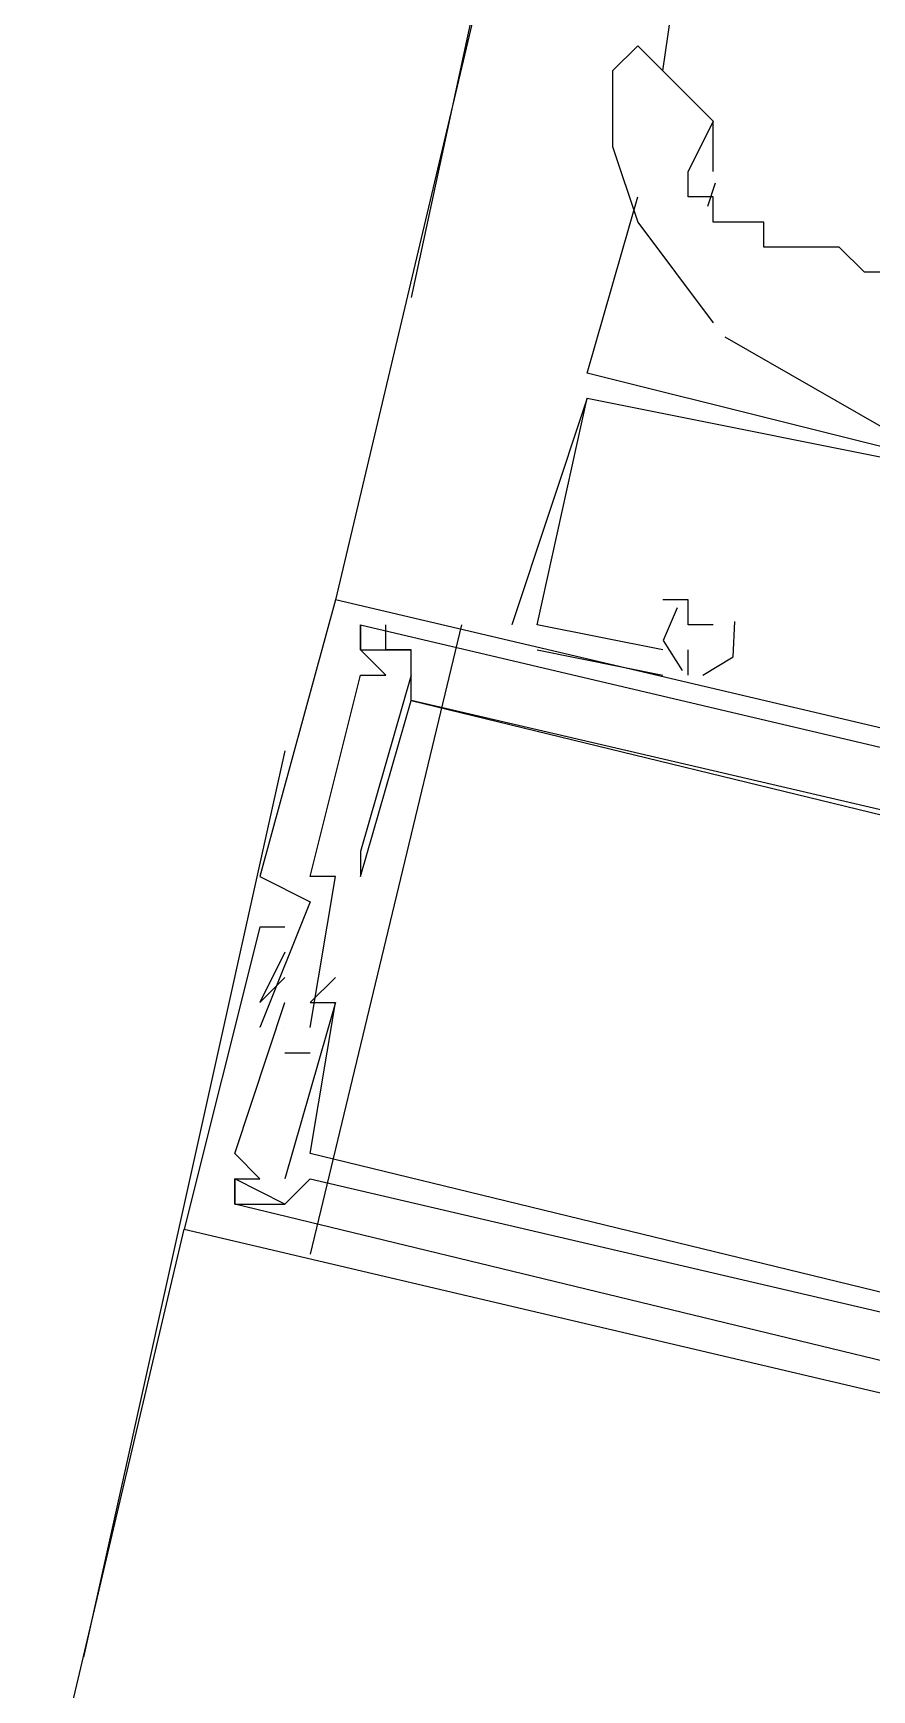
# Model space of a CAD drawing. Header units: feet. Extents: x -84 to 198, y -22 to 181.
# Drawn here: x 105.92 to 106.364, y 30.507 to 31.384 of the extents above; entities that cross this region are included whole.
import ezdxf

# ---------------------------------------------------------------- set-up
doc = ezdxf.new("R2010")
doc.units = ezdxf.units.FT
doc.layers.add('A-LINEA', color=7, linetype='CONTINUOUS')

msp = doc.modelspace()

# ---------------------------------------------------------------- linework, layer by layer
at = {"layer": 'A-LINEA'}
for p, q in [((108.24, 40.2044), (106.08, 31.0844)), ((106.2267, 31.7378), (106.12, 31.2444)), ((106.2533, 31.3644), (106.2667, 31.4578)), ((106.28, 31.3378), (106.2667, 31.3111)), ((106.28, 31.3111), (106.28, 31.3378)), ((106.281, 31.305), (106.2769, 31.2927)), ((106.2133, 31.2044), (106.24, 31.2978)), ((106.24, 31.2844), (106.24, 31.2844)), ((106.2861, 31.2237), (106.3796, 31.17)), ((106.2133, 31.2044), (106.2133, 31.2044)), ((106.2133, 31.2044), (106.2133, 31.2044)), ((106.2133, 31.2044), (106.2133, 31.2044)), ((106.2133, 31.2044), (106.2133, 31.2044)), ((106.2133, 31.2044), (106.2133, 31.2044)), ((106.2133, 31.2044), (106.2133, 31.2044)), ((106.2133, 31.1911), (106.1733, 31.0711)), ((106.2133, 31.1911), (106.1733, 31.0711)), ((106.2133, 31.1911), (106.1733, 31.0711)), ((106.2133, 31.1911), (106.2133, 31.1911)), ((106.2133, 31.1911), (106.2133, 31.1911)), ((106.2133, 31.1911), (106.2133, 31.1911)), ((106.2133, 31.1911), (106.2133, 31.1911)), ((106.2133, 31.1911), (106.2133, 31.1911)), ((106.2133, 31.1911), (106.2133, 31.1911)), ((106.08, 31.0844), (106.08, 31.0844)), ((106.08, 31.0844), (106.08, 31.0844)), ((106.08, 31.0844), (106.08, 31.0844)), ((106.2533, 31.0844), (106.2533, 31.0844)), ((106.2533, 31.0844), (106.2533, 31.0844)), ((106.2533, 31.0844), (106.2533, 31.0844)), ((106.2667, 31.0844), (106.2667, 31.0844)), ((106.2667, 31.0844), (106.2667, 31.0844)), ((106.2667, 31.0844), (106.2667, 31.0844)), ((106.1467, 31.0711), (106.0667, 30.7378)), ((106.0933, 31.0711), (106.0933, 31.0711)), ((106.0933, 31.0711), (106.0933, 31.0711)), ((106.0933, 31.0711), (106.0933, 31.0711)), ((106.0933, 31.0711), (106.0933, 31.0711)), ((106.0933, 31.0711), (106.0933, 31.0711)), ((106.0933, 31.0711), (106.0933, 31.0711)), ((106.1067, 31.0711), (106.1067, 31.0711)), ((106.1067, 31.0711), (106.1067, 31.0711)), ((106.1067, 31.0711), (106.1067, 31.0711)), ((106.1733, 31.0711), (106.1733, 31.0711)), ((106.1733, 31.0711), (106.1733, 31.0711)), ((106.1733, 31.0711), (106.1733, 31.0711)), ((106.1867, 31.0711), (106.1867, 31.0711)), ((106.1867, 31.0711), (106.1867, 31.0711)), ((106.1867, 31.0711), (106.1867, 31.0711)), ((106.1867, 31.0711), (106.1867, 31.0711)), ((106.1867, 31.0711), (106.1867, 31.0711)), ((106.1867, 31.0711), (106.1867, 31.0711)), ((106.2667, 31.0711), (106.2667, 31.0711)), ((106.2667, 31.0711), (106.2667, 31.0711)), ((106.2667, 31.0711), (106.2667, 31.0711)), ((106.28, 31.0711), (106.28, 31.0711)), ((106.28, 31.0711), (106.28, 31.0711)), ((106.28, 31.0711), (106.28, 31.0711)), ((106.0933, 31.0578), (106.0933, 31.0578)), ((106.0933, 31.0578), (106.0933, 31.0578)), ((106.0933, 31.0578), (106.0933, 31.0578)), ((106.0933, 31.0578), (106.0933, 31.0578)), ((106.0933, 31.0578), (106.0933, 31.0578)), ((106.0933, 31.0578), (106.0933, 31.0578)), ((106.1067, 31.0578), (106.1067, 31.0578)), ((106.1067, 31.0578), (106.1067, 31.0578)), ((106.1067, 31.0578), (106.1067, 31.0578)), ((106.12, 31.0578), (106.12, 31.0578)), ((106.12, 31.0578), (106.12, 31.0578)), ((106.12, 31.0578), (106.12, 31.0578)), ((106.12, 31.0578), (106.12, 31.0578)), ((106.12, 31.0578), (106.12, 31.0578)), ((106.12, 31.0578), (106.12, 31.0578)), ((106.1867, 31.0578), (106.2533, 31.0444)), ((106.1867, 31.0578), (106.1867, 31.0578)), ((106.1867, 31.0578), (106.2533, 31.0444)), ((106.1867, 31.0578), (106.1867, 31.0578)), ((106.1867, 31.0578), (106.2533, 31.0444)), ((106.1867, 31.0578), (106.1867, 31.0578)), ((106.2533, 31.0578), (106.2533, 31.0578)), ((106.2533, 31.0578), (106.2533, 31.0578)), ((106.2533, 31.0578), (106.2533, 31.0578)), ((106.2667, 31.0444), (106.2667, 31.0578)), ((106.2667, 31.0578), (106.2667, 31.0578)), ((106.2667, 31.0444), (106.2667, 31.0578)), ((106.2667, 31.0578), (106.2667, 31.0578)), ((106.2667, 31.0444), (106.2667, 31.0578)), ((106.2667, 31.0578), (106.2667, 31.0578)), ((106.0933, 31.0444), (106.0933, 31.0444)), ((106.0933, 31.0444), (106.0933, 31.0444)), ((106.0933, 31.0444), (106.0933, 31.0444)), ((106.1067, 31.0444), (106.1067, 31.0444)), ((106.1067, 31.0444), (106.1067, 31.0444)), ((106.1067, 31.0444), (106.1067, 31.0444)), ((106.12, 31.0444), (106.12, 31.0444)), ((106.12, 31.0444), (106.12, 31.0444)), ((106.12, 31.0444), (106.12, 31.0444)), ((106.2533, 31.0444), (106.2533, 31.0444)), ((106.2533, 31.0444), (106.2533, 31.0444)), ((106.2533, 31.0444), (106.2533, 31.0444)), ((106.2667, 31.0444), (106.2667, 31.0444)), ((106.2667, 31.0444), (106.2667, 31.0444)), ((106.2667, 31.0444), (106.2667, 31.0444)), ((106.12, 31.0311), (106.12, 31.0311)), ((106.12, 31.0311), (106.12, 31.0311)), ((106.12, 31.0311), (106.12, 31.0311)), ((106.12, 31.0311), (106.12, 31.0311)), ((106.12, 31.0311), (106.12, 31.0311)), ((106.12, 31.0311), (106.12, 31.0311)), ((106.0533, 31.0044), (105.9467, 30.5244)), ((106.0933, 30.9511), (106.0933, 30.9511)), ((106.0933, 30.9511), (106.0933, 30.9511)), ((106.0933, 30.9511), (106.0933, 30.9511)), ((106.04, 30.9378), (106.04, 30.9378)), ((106.04, 30.9378), (106.04, 30.9378)), ((106.04, 30.9378), (106.04, 30.9378)), ((106.0667, 30.9378), (106.0667, 30.9378)), ((106.0667, 30.9378), (106.0667, 30.9378)), ((106.0667, 30.9378), (106.0667, 30.9378)), ((106.08, 30.9378), (106.08, 30.9378)), ((106.08, 30.9378), (106.08, 30.9378)), ((106.08, 30.9378), (106.08, 30.9378)), ((106.0933, 30.9378), (106.0933, 30.9378)), ((106.0933, 30.9378), (106.0933, 30.9378)), ((106.0933, 30.9378), (106.0933, 30.9378)), ((106.0667, 30.9244), (106.0667, 30.9244)), ((106.0667, 30.9244), (106.0667, 30.9244)), ((106.0667, 30.9244), (106.0667, 30.9244)), ((106.04, 30.9111), (106.04, 30.9111)), ((106.04, 30.9111), (106.04, 30.9111)), ((106.04, 30.9111), (106.04, 30.9111)), ((106.0533, 30.9111), (106.0533, 30.9111)), ((106.0533, 30.9111), (106.0533, 30.9111)), ((106.0533, 30.9111), (106.0533, 30.9111)), ((106.0533, 30.8978), (106.0533, 30.8978)), ((106.0533, 30.8978), (106.0533, 30.8978)), ((106.0533, 30.8978), (106.0533, 30.8978)), ((106.0533, 30.8844), (106.0533, 30.8844)), ((106.0533, 30.8844), (106.0533, 30.8844)), ((106.0533, 30.8844), (106.0533, 30.8844)), ((106.08, 30.8844), (106.08, 30.8844)), ((106.08, 30.8844), (106.08, 30.8844)), ((106.08, 30.8844), (106.08, 30.8844)), ((106.04, 30.8711), (106.04, 30.8711)), ((106.04, 30.8711), (106.04, 30.8711)), ((106.04, 30.8711), (106.04, 30.8711)), ((106.0533, 30.8711), (106.0533, 30.8711)), ((106.0533, 30.8711), (106.0533, 30.8711)), ((106.0533, 30.8711), (106.0533, 30.8711)), ((106.0667, 30.8711), (106.0667, 30.8711)), ((106.0667, 30.8711), (106.0667, 30.8711)), ((106.0667, 30.8711), (106.0667, 30.8711)), ((106.08, 30.8711), (106.08, 30.8711)), ((106.08, 30.8711), (106.08, 30.8711)), ((106.08, 30.8711), (106.08, 30.8711)), ((106.08, 30.8711), (106.08, 30.8711)), ((106.08, 30.8711), (106.08, 30.8711)), ((106.08, 30.8711), (106.08, 30.8711)), ((106.04, 30.8578), (106.04, 30.8578)), ((106.04, 30.8578), (106.04, 30.8578)), ((106.04, 30.8578), (106.04, 30.8578)), ((106.0533, 30.8578), (106.0533, 30.8578)), ((106.0533, 30.8578), (106.0533, 30.8578)), ((106.0533, 30.8578), (106.0533, 30.8578)), ((106.0667, 30.8578), (106.0667, 30.8578)), ((106.0667, 30.8578), (106.0667, 30.8578)), ((106.0667, 30.8578), (106.0667, 30.8578)), ((106.0533, 30.8444), (106.0667, 30.8444)), ((106.0533, 30.8444), (106.0533, 30.8444)), ((106.0533, 30.8444), (106.0667, 30.8444)), ((106.0533, 30.8444), (106.0533, 30.8444)), ((106.0533, 30.8444), (106.0667, 30.8444)), ((106.0533, 30.8444), (106.0533, 30.8444)), ((106.0667, 30.8444), (106.0667, 30.8444)), ((106.0667, 30.8444), (106.0667, 30.8444)), ((106.0667, 30.8444), (106.0667, 30.8444)), ((106.0267, 30.7911), (106.0267, 30.7911)), ((106.0267, 30.7911), (106.0267, 30.7911)), ((106.0267, 30.7911), (106.0267, 30.7911)), ((106.0667, 30.7911), (106.0667, 30.7911)), ((106.0667, 30.7911), (106.0667, 30.7911)), ((106.0667, 30.7911), (106.0667, 30.7911)), ((106.0267, 30.7778), (106.0267, 30.7778)), ((106.0267, 30.7778), (106.0267, 30.7778)), ((106.0267, 30.7778), (106.0267, 30.7778)), ((106.0267, 30.7778), (106.0267, 30.7778)), ((106.0267, 30.7778), (106.0267, 30.7778)), ((106.0267, 30.7778), (106.0267, 30.7778)), ((106.04, 30.7778), (106.04, 30.7778)), ((106.04, 30.7778), (106.04, 30.7778)), ((106.04, 30.7778), (106.04, 30.7778)), ((106.0533, 30.7778), (106.0533, 30.7778)), ((106.0533, 30.7778), (106.0533, 30.7778)), ((106.0533, 30.7778), (106.0533, 30.7778)), ((106.0667, 30.7778), (106.0667, 30.7778)), ((106.0667, 30.7778), (106.0667, 30.7778)), ((106.0667, 30.7778), (106.0667, 30.7778)), ((106.0267, 30.7644), (106.0267, 30.7644)), ((106.0267, 30.7644), (106.0267, 30.7644)), ((106.0267, 30.7644), (106.0267, 30.7644)), ((106.0533, 30.7644), (106.0533, 30.7644)), ((106.0533, 30.7644), (106.0533, 30.7644)), ((106.0533, 30.7644), (106.0533, 30.7644)), ((106.0533, 30.7644), (106.0533, 30.7644)), ((106.0533, 30.7644), (106.0533, 30.7644)), ((106.0533, 30.7644), (106.0533, 30.7644)), ((104.9733, 26.3911), (106, 30.7511)), ((106, 30.7511), (106, 30.7511)), ((106, 30.7511), (106, 30.7511)), ((106, 30.7511), (106, 30.7511))]:
    msp.add_line(p, q, dxfattribs=at)
for points in [[(106.28, 31.3378), (106.2533, 31.3644), (106.24, 31.3778), (106.2267, 31.3644)], [(106.2267, 31.3644), (106.2267, 31.3511), (106.2267, 31.3244), (106.24, 31.2844), (106.28, 31.2311)], [(106.4, 31.2444), (106.3733, 31.2578), (106.36, 31.2578), (106.3467, 31.2711), (106.3333, 31.2711), (106.32, 31.2711), (106.3067, 31.2711), (106.3067, 31.2844), (106.2933, 31.2844), (106.28, 31.2844), (106.28, 31.2978), (106.2667, 31.2978), (106.2667, 31.3111)], [(106.4133, 31.0178), (106.3867, 31.0311), (106.4, 31.1244), (106.4133, 31.1111), (106.4133, 31.1244), (106.4133, 31.1511), (106.4133, 31.1378), (106.4267, 31.1378), (106.4267, 31.1511), (106.2133, 31.2044)], [(106.4133, 31.0178), (106.3867, 31.0311), (106.4, 31.1244), (106.4133, 31.1111), (106.4133, 31.1244), (106.4133, 31.1511), (106.4133, 31.1378), (106.4267, 31.1378), (106.4267, 31.1511), (106.2133, 31.2044)], [(106.4133, 31.0178), (106.3867, 31.0311), (106.4, 31.1244), (106.4133, 31.1111), (106.4133, 31.1244), (106.4133, 31.1511), (106.4133, 31.1378), (106.4267, 31.1378), (106.4267, 31.1511), (106.2133, 31.2044)], [(106.2533, 31.0578), (106.1867, 31.0711), (106.2133, 31.1911), (106.4133, 31.1511), (106.4, 31.1244), (106.4, 31.1244), (106.3733, 31.0311)], [(106.2533, 31.0578), (106.1867, 31.0711), (106.2133, 31.1911), (106.4133, 31.1511), (106.4, 31.1244), (106.4, 31.1244), (106.3733, 31.0311)], [(106.2533, 31.0578), (106.1867, 31.0711), (106.2133, 31.1911), (106.4133, 31.1511), (106.4, 31.1244), (106.4, 31.1244), (106.3733, 31.0311)], [(106.76, 30.9244), (106.08, 31.0844), (106.04, 30.9378), (106.0667, 30.9244), (106.04, 30.8578)], [(106.76, 30.9244), (106.08, 31.0844), (106.04, 30.9378), (106.0667, 30.9244), (106.04, 30.8578)], [(106.76, 30.9244), (106.08, 31.0844), (106.04, 30.9378), (106.0667, 30.9244), (106.04, 30.8578)], [(106.28, 31.0711), (106.2667, 31.0711), (106.2667, 31.0711), (106.2667, 31.0844), (106.2533, 31.0844)], [(106.28, 31.0711), (106.2667, 31.0711), (106.2667, 31.0711), (106.2667, 31.0844), (106.2533, 31.0844)], [(106.28, 31.0711), (106.2667, 31.0711), (106.2667, 31.0711), (106.2667, 31.0844), (106.2533, 31.0844)], [(106.2609, 31.0801), (106.2534, 31.0629), (106.2635, 31.047)], [(106.2609, 31.0801), (106.2534, 31.0629), (106.2635, 31.047)], [(106.2609, 31.0801), (106.2534, 31.0629), (106.2635, 31.047)], [(106.0667, 30.8578), (106.08, 30.9378), (106.0667, 30.9378), (106.0933, 31.0444), (106.1067, 31.0444), (106.0933, 31.0578), (106.0933, 31.0711), (106.5467, 30.9644), (106.5467, 30.9511), (106.5333, 30.9511), (106.5333, 30.9378), (106.5467, 30.9378), (106.56, 30.9644), (106.64, 30.9511)], [(106.0667, 30.8578), (106.08, 30.9378), (106.0667, 30.9378), (106.0933, 31.0444), (106.1067, 31.0444), (106.0933, 31.0578), (106.0933, 31.0711), (106.5467, 30.9644), (106.5467, 30.9511), (106.5333, 30.9511), (106.5333, 30.9378), (106.5467, 30.9378), (106.56, 30.9644), (106.64, 30.9511)], [(106.0667, 30.8578), (106.08, 30.9378), (106.0667, 30.9378), (106.0933, 31.0444), (106.1067, 31.0444), (106.0933, 31.0578), (106.0933, 31.0711), (106.5467, 30.9644), (106.5467, 30.9511), (106.5333, 30.9511), (106.5333, 30.9378), (106.5467, 30.9378), (106.56, 30.9644), (106.64, 30.9511)], [(106.0933, 31.0711), (106.0933, 31.0578), (106.12, 31.0578)], [(106.0933, 31.0711), (106.0933, 31.0578), (106.12, 31.0578)], [(106.0933, 31.0711), (106.0933, 31.0578), (106.12, 31.0578)], [(106.6267, 30.9111), (106.5333, 30.9378), (106.5333, 30.9511), (106.5467, 30.9511), (106.5333, 30.9644), (106.52, 30.9378), (106.12, 31.0311), (106.12, 31.0578), (106.1067, 31.0578), (106.1067, 31.0711)], [(106.6267, 30.9111), (106.5333, 30.9378), (106.5333, 30.9511), (106.5467, 30.9511), (106.5333, 30.9644), (106.52, 30.9378), (106.12, 31.0311), (106.12, 31.0578), (106.1067, 31.0578), (106.1067, 31.0711)], [(106.6267, 30.9111), (106.5333, 30.9378), (106.5333, 30.9511), (106.5467, 30.9511), (106.5333, 30.9644), (106.52, 30.9378), (106.12, 31.0311), (106.12, 31.0578), (106.1067, 31.0578), (106.1067, 31.0711)], [(106.2744, 31.0445), (106.2905, 31.0541), (106.2914, 31.0729)], [(106.2744, 31.0445), (106.2905, 31.0541), (106.2914, 31.0729)], [(106.2744, 31.0445), (106.2905, 31.0541), (106.2914, 31.0729)], [(106.12, 31.0444), (106.0933, 30.9511), (106.0933, 30.9378), (106.12, 31.0311), (106.6133, 30.9111), (106.6, 30.8178), (106.6, 30.8178), (106.6133, 30.8311)], [(106.12, 31.0444), (106.0933, 30.9511), (106.0933, 30.9378), (106.12, 31.0311), (106.6133, 30.9111), (106.6, 30.8178), (106.6, 30.8178), (106.6133, 30.8311)], [(106.12, 31.0444), (106.0933, 30.9511), (106.0933, 30.9378), (106.12, 31.0311), (106.6133, 30.9111), (106.6, 30.8178), (106.6, 30.8178), (106.6133, 30.8311)], [(106.0533, 30.9111), (106.04, 30.9111), (106, 30.7511), (106.68, 30.5911), (106.68, 30.6044), (106.6667, 30.6044)], [(106.0533, 30.9111), (106.04, 30.9111), (106, 30.7511), (106.68, 30.5911), (106.68, 30.6044), (106.6667, 30.6044)], [(106.0533, 30.9111), (106.04, 30.9111), (106, 30.7511), (106.68, 30.5911), (106.68, 30.6044), (106.6667, 30.6044)], [(106.0533, 30.8978), (106.04, 30.8711), (106.0533, 30.8844)], [(106.0533, 30.8978), (106.04, 30.8711), (106.0533, 30.8844)], [(106.0533, 30.8978), (106.04, 30.8711), (106.0533, 30.8844)], [(106.08, 30.8844), (106.0667, 30.8711), (106.08, 30.8711), (106.0533, 30.7778)], [(106.08, 30.8844), (106.0667, 30.8711), (106.08, 30.8711), (106.0533, 30.7778)], [(106.08, 30.8844), (106.0667, 30.8711), (106.08, 30.8711), (106.0533, 30.7778)], [(106.0267, 30.7644), (106.0267, 30.7778), (106.04, 30.7778), (106.0267, 30.7911), (106.0533, 30.8711)], [(106.0267, 30.7644), (106.0267, 30.7778), (106.04, 30.7778), (106.0267, 30.7911), (106.0533, 30.8711)], [(106.0267, 30.7644), (106.0267, 30.7778), (106.04, 30.7778), (106.0267, 30.7911), (106.0533, 30.8711)], [(106.56, 30.6578), (106.56, 30.6311), (106.5733, 30.6711), (106.5867, 30.7511), (106.5867, 30.7644), (106.5867, 30.7644), (106.56, 30.6711), (106.0667, 30.7911), (106.08, 30.8711)], [(106.56, 30.6578), (106.56, 30.6311), (106.5733, 30.6711), (106.5867, 30.7511), (106.5867, 30.7644), (106.5867, 30.7644), (106.56, 30.6711), (106.0667, 30.7911), (106.08, 30.8711)], [(106.56, 30.6578), (106.56, 30.6311), (106.5733, 30.6711), (106.5867, 30.7511), (106.5867, 30.7644), (106.5867, 30.7644), (106.56, 30.6711), (106.0667, 30.7911), (106.08, 30.8711)], [(106.0533, 30.7644), (106.0267, 30.7778), (106.0267, 30.7644), (106.0533, 30.7644), (106.0667, 30.7778), (106.4667, 30.6844), (106.4667, 30.6711)], [(106.0533, 30.7644), (106.0267, 30.7778), (106.0267, 30.7644), (106.0533, 30.7644), (106.0667, 30.7778), (106.4667, 30.6844), (106.4667, 30.6711)], [(106.0533, 30.7644), (106.0267, 30.7778), (106.0267, 30.7644), (106.0533, 30.7644), (106.0667, 30.7778), (106.4667, 30.6844), (106.4667, 30.6711)], [(106.5733, 30.6844), (106.56, 30.6311), (106.48, 30.6578), (106.48, 30.6844), (106.4667, 30.6844), (106.4667, 30.6711), (106.48, 30.6711), (106.4667, 30.6578), (106.0267, 30.7644)], [(106.5733, 30.6844), (106.56, 30.6311), (106.48, 30.6578), (106.48, 30.6844), (106.4667, 30.6844), (106.4667, 30.6711), (106.48, 30.6711), (106.4667, 30.6578), (106.0267, 30.7644)], [(106.5733, 30.6844), (106.56, 30.6311), (106.48, 30.6578), (106.48, 30.6844), (106.4667, 30.6844), (106.4667, 30.6711), (106.48, 30.6711), (106.4667, 30.6578), (106.0267, 30.7644)]]:
    msp.add_lwpolyline(points, dxfattribs=at)

doc.saveas('drawing.dxf')
